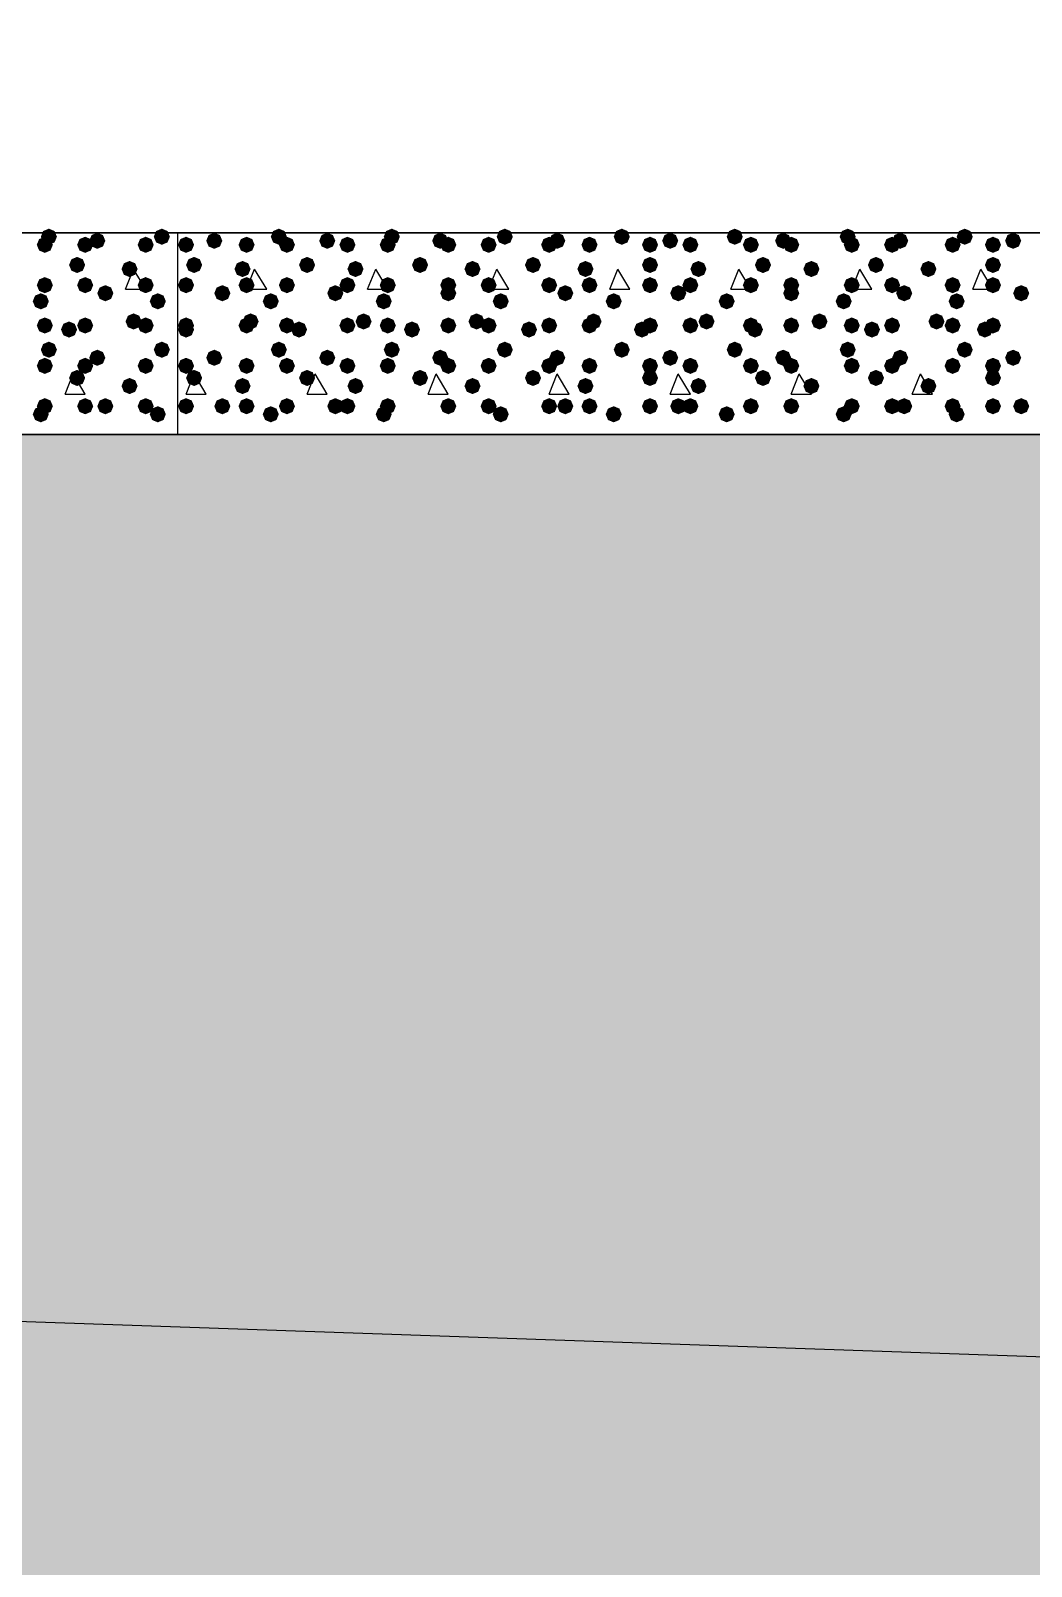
# Model space of a CAD drawing. Header units: millimetres. Extents: x 0 to 420, y 0 to 297.
# Drawn here: x 301.43 to 311.93, y 148.61 to 164.72 of the extents above; entities that cross this region are included whole.
import ezdxf

# ---------------------------------------------------------------- set-up
doc = ezdxf.new("R2010")
doc.units = ezdxf.units.MM
doc.layers.get('0').update_dxf_attribs({"linetype": 'CONTINUOUS'})

msp = doc.modelspace()

# ---------------------------------------------------------------- hatches: boundary and pattern name
at = {"true_color": 0x000007}
for points in [[(301.667333, 162.475333), (301.642462, 162.415537), (301.582667, 162.390667), (301.522871, 162.415537), (301.498, 162.475333), (301.522871, 162.535129), (301.582667, 162.56), (301.642462, 162.535129)], [(301.709667, 162.56), (301.684796, 162.500204), (301.625, 162.475333), (301.565204, 162.500204), (301.540333, 162.56), (301.565204, 162.619796), (301.625, 162.644667), (301.684796, 162.619796)], [(302.090667, 162.475333), (302.065796, 162.415537), (302.006, 162.390667), (301.946204, 162.415537), (301.921333, 162.475333), (301.946204, 162.535129), (302.006, 162.56), (302.065796, 162.535129)], [(302.217667, 162.517667), (302.192796, 162.457871), (302.133, 162.433), (302.073204, 162.457871), (302.048333, 162.517667), (302.073204, 162.577462), (302.133, 162.602333), (302.192796, 162.577463)], [(302.725667, 162.475333), (302.700796, 162.415537), (302.641, 162.390667), (302.581204, 162.415537), (302.556333, 162.475333), (302.581204, 162.535129), (302.641, 162.56), (302.700796, 162.535129)], [(302.895, 162.56), (302.870129, 162.500204), (302.810333, 162.475333), (302.750538, 162.500204), (302.725667, 162.56), (302.750537, 162.619796), (302.810333, 162.644667), (302.870129, 162.619796)], [(302.006, 162.263667), (301.981129, 162.203871), (301.921333, 162.179), (301.861537, 162.203871), (301.836667, 162.263667), (301.861537, 162.323462), (301.921333, 162.348333), (301.981129, 162.323463)], [(302.556333, 162.221333), (302.531462, 162.161537), (302.471667, 162.136667), (302.411871, 162.161537), (302.387, 162.221333), (302.411871, 162.281129), (302.471667, 162.306), (302.531462, 162.281129)], [(301.667333, 162.052), (301.642462, 161.992204), (301.582667, 161.967333), (301.522871, 161.992204), (301.498, 162.052), (301.522871, 162.111796), (301.582667, 162.136667), (301.642462, 162.111796)], [(302.090667, 162.052), (302.065796, 161.992204), (302.006, 161.967333), (301.946204, 161.992204), (301.921333, 162.052), (301.946204, 162.111796), (302.006, 162.136667), (302.065796, 162.111796)], [(302.725667, 162.052), (302.700796, 161.992204), (302.641, 161.967333), (302.581204, 161.992204), (302.556333, 162.052), (302.581204, 162.111796), (302.641, 162.136667), (302.700796, 162.111796)], [(301.625, 161.882667), (301.600129, 161.822871), (301.540333, 161.798), (301.480537, 161.822871), (301.455667, 161.882667), (301.480537, 161.942462), (301.540333, 161.967333), (301.600129, 161.942463)], [(302.302333, 161.967333), (302.277462, 161.907537), (302.217667, 161.882667), (302.157871, 161.907537), (302.133, 161.967333), (302.157871, 162.027129), (302.217667, 162.052), (302.277462, 162.027129)], [(302.852667, 161.882667), (302.827796, 161.822871), (302.768, 161.798), (302.708204, 161.822871), (302.683333, 161.882667), (302.708204, 161.942462), (302.768, 161.967333), (302.827796, 161.942463)], [(302.598667, 161.671), (302.573796, 161.611204), (302.514, 161.586333), (302.454204, 161.611204), (302.429333, 161.671), (302.454204, 161.730796), (302.514, 161.755667), (302.573796, 161.730796)], [(301.667333, 161.628667), (301.642462, 161.568871), (301.582667, 161.544), (301.522871, 161.568871), (301.498, 161.628667), (301.522871, 161.688462), (301.582667, 161.713333), (301.642462, 161.688463)], [(301.921333, 161.586333), (301.896462, 161.526537), (301.836667, 161.501667), (301.776871, 161.526537), (301.752, 161.586333), (301.776871, 161.646129), (301.836667, 161.671), (301.896462, 161.646129)], [(302.090667, 161.628667), (302.065796, 161.568871), (302.006, 161.544), (301.946204, 161.568871), (301.921333, 161.628667), (301.946204, 161.688462), (302.006, 161.713333), (302.065796, 161.688463)], [(302.725667, 161.628667), (302.700796, 161.568871), (302.641, 161.544), (302.581204, 161.568871), (302.556333, 161.628667), (302.581204, 161.688462), (302.641, 161.713333), (302.700796, 161.688463)], [(301.709667, 161.374667), (301.684796, 161.314871), (301.625, 161.29), (301.565204, 161.314871), (301.540333, 161.374667), (301.565204, 161.434462), (301.625, 161.459333), (301.684796, 161.434463)], [(302.895, 161.374667), (302.870129, 161.314871), (302.810333, 161.29), (302.750538, 161.314871), (302.725667, 161.374667), (302.750537, 161.434462), (302.810333, 161.459333), (302.870129, 161.434463)], [(301.667333, 161.205333), (301.642462, 161.145537), (301.582667, 161.120667), (301.522871, 161.145537), (301.498, 161.205333), (301.522871, 161.265129), (301.582667, 161.29), (301.642462, 161.265129)], [(302.090667, 161.205333), (302.065796, 161.145537), (302.006, 161.120667), (301.946204, 161.145537), (301.921333, 161.205333), (301.946204, 161.265129), (302.006, 161.29), (302.065796, 161.265129)], [(302.217667, 161.29), (302.192796, 161.230204), (302.133, 161.205333), (302.073204, 161.230204), (302.048333, 161.29), (302.073204, 161.349796), (302.133, 161.374667), (302.192796, 161.349796)], [(302.725667, 161.205333), (302.700796, 161.145537), (302.641, 161.120667), (302.581204, 161.145537), (302.556333, 161.205333), (302.581204, 161.265129), (302.641, 161.29), (302.700796, 161.265129)], [(302.006, 161.078333), (301.981129, 161.018537), (301.921333, 160.993667), (301.861537, 161.018537), (301.836667, 161.078333), (301.861537, 161.138129), (301.921333, 161.163), (301.981129, 161.138129)], [(302.556333, 160.993667), (302.531462, 160.933871), (302.471667, 160.909), (302.411871, 160.933871), (302.387, 160.993667), (302.411871, 161.053462), (302.471667, 161.078333), (302.531462, 161.053463)], [(301.625, 160.697333), (301.600129, 160.637537), (301.540333, 160.612667), (301.480537, 160.637537), (301.455667, 160.697333), (301.480537, 160.757129), (301.540333, 160.782), (301.600129, 160.757129)], [(301.667333, 160.782), (301.642462, 160.722204), (301.582667, 160.697333), (301.522871, 160.722204), (301.498, 160.782), (301.522871, 160.841796), (301.582667, 160.866667), (301.642462, 160.841796)], [(302.090667, 160.782), (302.065796, 160.722204), (302.006, 160.697333), (301.946204, 160.722204), (301.921333, 160.782), (301.946204, 160.841796), (302.006, 160.866667), (302.065796, 160.841796)], [(302.302333, 160.782), (302.277462, 160.722204), (302.217667, 160.697333), (302.157871, 160.722204), (302.133, 160.782), (302.157871, 160.841796), (302.217667, 160.866667), (302.277462, 160.841796)], [(302.725667, 160.782), (302.700796, 160.722204), (302.641, 160.697333), (302.581204, 160.722204), (302.556333, 160.782), (302.581204, 160.841796), (302.641, 160.866667), (302.700796, 160.841796)], [(302.852667, 160.697333), (302.827796, 160.637537), (302.768, 160.612667), (302.708204, 160.637537), (302.683333, 160.697333), (302.708204, 160.757129), (302.768, 160.782), (302.827796, 160.757129)]]:
    msp.add_hatch(color=0, dxfattribs=at).paths.add_polyline_path(points, flags=0)
at = {"true_color": 0x000008}
for points in [[(303.149, 162.475333), (303.124129, 162.415537), (303.064333, 162.390667), (303.004537, 162.415537), (302.979667, 162.475333), (303.004537, 162.535129), (303.064333, 162.56), (303.124129, 162.535129)], [(303.445333, 162.517667), (303.420462, 162.457871), (303.360667, 162.433), (303.300871, 162.457871), (303.276, 162.517667), (303.300871, 162.577462), (303.360667, 162.602333), (303.420462, 162.577463)], [(303.784, 162.475333), (303.759129, 162.415537), (303.699333, 162.390667), (303.639537, 162.415537), (303.614667, 162.475333), (303.639537, 162.535129), (303.699333, 162.56), (303.759129, 162.535129)], [(304.122667, 162.56), (304.097796, 162.500204), (304.038, 162.475333), (303.978204, 162.500204), (303.953333, 162.56), (303.978204, 162.619796), (304.038, 162.644667), (304.097796, 162.619796)], [(304.207333, 162.475333), (304.182462, 162.415537), (304.122667, 162.390667), (304.062871, 162.415537), (304.038, 162.475333), (304.062871, 162.535129), (304.122667, 162.56), (304.182462, 162.535129)], [(304.630667, 162.517667), (304.605796, 162.457871), (304.546, 162.433), (304.486204, 162.457871), (304.461333, 162.517667), (304.486204, 162.577462), (304.546, 162.602333), (304.605796, 162.577463)], [(304.842333, 162.475333), (304.817462, 162.415537), (304.757667, 162.390667), (304.697871, 162.415537), (304.673, 162.475333), (304.697871, 162.535129), (304.757667, 162.56), (304.817462, 162.535129)], [(305.265667, 162.475333), (305.240796, 162.415537), (305.181, 162.390667), (305.121204, 162.415537), (305.096333, 162.475333), (305.121204, 162.535129), (305.181, 162.56), (305.240796, 162.535129)], [(305.308, 162.56), (305.283129, 162.500204), (305.223333, 162.475333), (305.163537, 162.500204), (305.138667, 162.56), (305.163537, 162.619796), (305.223333, 162.644667), (305.283129, 162.619796)], [(305.816, 162.517667), (305.791129, 162.457871), (305.731333, 162.433), (305.671538, 162.457871), (305.646667, 162.517667), (305.671537, 162.577462), (305.731333, 162.602333), (305.791129, 162.577463)], [(305.900667, 162.475333), (305.875796, 162.415537), (305.816, 162.390667), (305.756204, 162.415537), (305.731333, 162.475333), (305.756204, 162.535129), (305.816, 162.56), (305.875796, 162.535129)], [(306.324, 162.475333), (306.299129, 162.415537), (306.239333, 162.390667), (306.179537, 162.415537), (306.154667, 162.475333), (306.179537, 162.535129), (306.239333, 162.56), (306.299129, 162.535129)], [(306.493333, 162.56), (306.468462, 162.500204), (306.408667, 162.475333), (306.348871, 162.500204), (306.324, 162.56), (306.348871, 162.619796), (306.408667, 162.644667), (306.468462, 162.619796)], [(306.959, 162.475333), (306.934129, 162.415537), (306.874333, 162.390667), (306.814537, 162.415537), (306.789667, 162.475333), (306.814537, 162.535129), (306.874333, 162.56), (306.934129, 162.535129)], [(307.043667, 162.517667), (307.018796, 162.457871), (306.959, 162.433), (306.899204, 162.457871), (306.874333, 162.517667), (306.899204, 162.577462), (306.959, 162.602333), (307.018796, 162.577463)], [(307.382333, 162.475333), (307.357462, 162.415537), (307.297667, 162.390667), (307.237871, 162.415537), (307.213, 162.475333), (307.237871, 162.535129), (307.297667, 162.56), (307.357462, 162.535129)], [(307.721, 162.56), (307.696129, 162.500204), (307.636333, 162.475333), (307.576537, 162.500204), (307.551667, 162.56), (307.576537, 162.619796), (307.636333, 162.644667), (307.696129, 162.619796)], [(308.017333, 162.475333), (307.992462, 162.415537), (307.932667, 162.390667), (307.872871, 162.415537), (307.848, 162.475333), (307.872871, 162.535129), (307.932667, 162.56), (307.992462, 162.535129)], [(308.229, 162.517667), (308.204129, 162.457871), (308.144333, 162.433), (308.084538, 162.457871), (308.059667, 162.517667), (308.084537, 162.577462), (308.144333, 162.602333), (308.204129, 162.577463)], [(308.440667, 162.475333), (308.415796, 162.415537), (308.356, 162.390667), (308.296204, 162.415537), (308.271333, 162.475333), (308.296204, 162.535129), (308.356, 162.56), (308.415796, 162.535129)], [(308.906333, 162.56), (308.881463, 162.500204), (308.821667, 162.475333), (308.761871, 162.500204), (308.737, 162.56), (308.761871, 162.619796), (308.821667, 162.644667), (308.881462, 162.619796)], [(309.075667, 162.475333), (309.050796, 162.415537), (308.991, 162.390667), (308.931204, 162.415537), (308.906333, 162.475333), (308.931204, 162.535129), (308.991, 162.56), (309.050796, 162.535129)], [(309.414333, 162.517667), (309.389462, 162.457871), (309.329667, 162.433), (309.269871, 162.457871), (309.245, 162.517667), (309.269871, 162.577462), (309.329667, 162.602333), (309.389462, 162.577463)], [(309.499, 162.475333), (309.474129, 162.415537), (309.414333, 162.390667), (309.354537, 162.415537), (309.329667, 162.475333), (309.354537, 162.535129), (309.414333, 162.56), (309.474129, 162.535129)], [(310.091667, 162.56), (310.066796, 162.500204), (310.007, 162.475333), (309.947204, 162.500204), (309.922333, 162.56), (309.947204, 162.619796), (310.007, 162.644667), (310.066796, 162.619796)], [(310.134, 162.475333), (310.109129, 162.415537), (310.049333, 162.390667), (309.989537, 162.415537), (309.964667, 162.475333), (309.989537, 162.535129), (310.049333, 162.56), (310.109129, 162.535129)], [(310.557333, 162.475333), (310.532462, 162.415537), (310.472667, 162.390667), (310.412871, 162.415537), (310.388, 162.475333), (310.412871, 162.535129), (310.472667, 162.56), (310.532462, 162.535129)], [(310.642, 162.517667), (310.617129, 162.457871), (310.557333, 162.433), (310.497538, 162.457871), (310.472667, 162.517667), (310.497537, 162.577462), (310.557333, 162.602333), (310.617129, 162.577463)], [(311.192333, 162.475333), (311.167462, 162.415537), (311.107667, 162.390667), (311.047871, 162.415537), (311.023, 162.475333), (311.047871, 162.535129), (311.107667, 162.56), (311.167462, 162.535129)], [(311.319333, 162.56), (311.294462, 162.500204), (311.234667, 162.475333), (311.174871, 162.500204), (311.15, 162.56), (311.174871, 162.619796), (311.234667, 162.644667), (311.294462, 162.619796)], [(311.615667, 162.475333), (311.590796, 162.415537), (311.531, 162.390667), (311.471204, 162.415537), (311.446333, 162.475333), (311.471204, 162.535129), (311.531, 162.56), (311.590796, 162.535129)], [(311.827333, 162.517667), (311.802462, 162.457871), (311.742667, 162.433), (311.682871, 162.457871), (311.658, 162.517667), (311.682871, 162.577462), (311.742667, 162.602333), (311.802462, 162.577463)], [(303.233667, 162.263667), (303.208796, 162.203871), (303.149, 162.179), (303.089204, 162.203871), (303.064333, 162.263667), (303.089204, 162.323462), (303.149, 162.348333), (303.208796, 162.323463)], [(303.741667, 162.221333), (303.716796, 162.161537), (303.657, 162.136667), (303.597204, 162.161537), (303.572333, 162.221333), (303.597204, 162.281129), (303.657, 162.306), (303.716796, 162.281129)], [(304.419, 162.263667), (304.394129, 162.203871), (304.334333, 162.179), (304.274537, 162.203871), (304.249667, 162.263667), (304.274537, 162.323462), (304.334333, 162.348333), (304.394129, 162.323463)], [(304.927, 162.221333), (304.902129, 162.161537), (304.842333, 162.136667), (304.782537, 162.161537), (304.757667, 162.221333), (304.782537, 162.281129), (304.842333, 162.306), (304.902129, 162.281129)], [(305.604333, 162.263667), (305.579462, 162.203871), (305.519667, 162.179), (305.459871, 162.203871), (305.435, 162.263667), (305.459871, 162.323462), (305.519667, 162.348333), (305.579462, 162.323463)], [(306.154667, 162.221333), (306.129796, 162.161537), (306.07, 162.136667), (306.010204, 162.161537), (305.985333, 162.221333), (306.010204, 162.281129), (306.07, 162.306), (306.129796, 162.281129)], [(306.789667, 162.263667), (306.764796, 162.203871), (306.705, 162.179), (306.645204, 162.203871), (306.620333, 162.263667), (306.645204, 162.323462), (306.705, 162.348333), (306.764796, 162.323463)], [(307.34, 162.221333), (307.315129, 162.161537), (307.255333, 162.136667), (307.195538, 162.161537), (307.170667, 162.221333), (307.195537, 162.281129), (307.255333, 162.306), (307.315129, 162.281129)], [(308.017333, 162.263667), (307.992462, 162.203871), (307.932667, 162.179), (307.872871, 162.203871), (307.848, 162.263667), (307.872871, 162.323462), (307.932667, 162.348333), (307.992462, 162.323463)], [(308.525333, 162.221333), (308.500463, 162.161537), (308.440667, 162.136667), (308.380871, 162.161537), (308.356, 162.221333), (308.380871, 162.281129), (308.440667, 162.306), (308.500462, 162.281129)], [(309.202667, 162.263667), (309.177796, 162.203871), (309.118, 162.179), (309.058204, 162.203871), (309.033333, 162.263667), (309.058204, 162.323462), (309.118, 162.348333), (309.177796, 162.323463)], [(309.710667, 162.221333), (309.685796, 162.161537), (309.626, 162.136667), (309.566204, 162.161537), (309.541333, 162.221333), (309.566204, 162.281129), (309.626, 162.306), (309.685796, 162.281129)], [(310.388, 162.263667), (310.363129, 162.203871), (310.303333, 162.179), (310.243538, 162.203871), (310.218667, 162.263667), (310.243537, 162.323462), (310.303333, 162.348333), (310.363129, 162.323463)], [(310.938333, 162.221333), (310.913462, 162.161537), (310.853667, 162.136667), (310.793871, 162.161537), (310.769, 162.221333), (310.793871, 162.281129), (310.853667, 162.306), (310.913462, 162.281129)], [(311.615667, 162.263667), (311.590796, 162.203871), (311.531, 162.179), (311.471204, 162.203871), (311.446333, 162.263667), (311.471204, 162.323462), (311.531, 162.348333), (311.590796, 162.323463)], [(303.149, 162.052), (303.124129, 161.992204), (303.064333, 161.967333), (303.004537, 161.992204), (302.979667, 162.052), (303.004537, 162.111796), (303.064333, 162.136667), (303.124129, 162.111796)], [(303.784, 162.052), (303.759129, 161.992204), (303.699333, 161.967333), (303.639537, 161.992204), (303.614667, 162.052), (303.639537, 162.111796), (303.699333, 162.136667), (303.759129, 162.111796)], [(304.207333, 162.052), (304.182462, 161.992204), (304.122667, 161.967333), (304.062871, 161.992204), (304.038, 162.052), (304.062871, 162.111796), (304.122667, 162.136667), (304.182462, 162.111796)], [(304.842333, 162.052), (304.817462, 161.992204), (304.757667, 161.967333), (304.697871, 161.992204), (304.673, 162.052), (304.697871, 162.111796), (304.757667, 162.136667), (304.817462, 162.111796)], [(305.265667, 162.052), (305.240796, 161.992204), (305.181, 161.967333), (305.121204, 161.992204), (305.096333, 162.052), (305.121204, 162.111796), (305.181, 162.136667), (305.240796, 162.111796)], [(305.900667, 162.052), (305.875796, 161.992204), (305.816, 161.967333), (305.756204, 161.992204), (305.731333, 162.052), (305.756204, 162.111796), (305.816, 162.136667), (305.875796, 162.111796)], [(306.324, 162.052), (306.299129, 161.992204), (306.239333, 161.967333), (306.179537, 161.992204), (306.154667, 162.052), (306.179537, 162.111796), (306.239333, 162.136667), (306.299129, 162.111796)], [(306.959, 162.052), (306.934129, 161.992204), (306.874333, 161.967333), (306.814537, 161.992204), (306.789667, 162.052), (306.814537, 162.111796), (306.874333, 162.136667), (306.934129, 162.111796)], [(307.382333, 162.052), (307.357462, 161.992204), (307.297667, 161.967333), (307.237871, 161.992204), (307.213, 162.052), (307.237871, 162.111796), (307.297667, 162.136667), (307.357462, 162.111796)], [(308.017333, 162.052), (307.992462, 161.992204), (307.932667, 161.967333), (307.872871, 161.992204), (307.848, 162.052), (307.872871, 162.111796), (307.932667, 162.136667), (307.992462, 162.111796)], [(308.440667, 162.052), (308.415796, 161.992204), (308.356, 161.967333), (308.296204, 161.992204), (308.271333, 162.052), (308.296204, 162.111796), (308.356, 162.136667), (308.415796, 162.111796)], [(309.075667, 162.052), (309.050796, 161.992204), (308.991, 161.967333), (308.931204, 161.992204), (308.906333, 162.052), (308.931204, 162.111796), (308.991, 162.136667), (309.050796, 162.111796)], [(309.499, 162.052), (309.474129, 161.992204), (309.414333, 161.967333), (309.354537, 161.992204), (309.329667, 162.052), (309.354537, 162.111796), (309.414333, 162.136667), (309.474129, 162.111796)], [(310.134, 162.052), (310.109129, 161.992204), (310.049333, 161.967333), (309.989537, 161.992204), (309.964667, 162.052), (309.989537, 162.111796), (310.049333, 162.136667), (310.109129, 162.111796)], [(310.557333, 162.052), (310.532462, 161.992204), (310.472667, 161.967333), (310.412871, 161.992204), (310.388, 162.052), (310.412871, 162.111796), (310.472667, 162.136667), (310.532462, 162.111796)], [(311.192333, 162.052), (311.167462, 161.992204), (311.107667, 161.967333), (311.047871, 161.992204), (311.023, 162.052), (311.047871, 162.111796), (311.107667, 162.136667), (311.167462, 162.111796)], [(311.615667, 162.052), (311.590796, 161.992204), (311.531, 161.967333), (311.471204, 161.992204), (311.446333, 162.052), (311.471204, 162.111796), (311.531, 162.136667), (311.590796, 162.111796)], [(303.53, 161.967333), (303.505129, 161.907537), (303.445333, 161.882667), (303.385538, 161.907537), (303.360667, 161.967333), (303.385537, 162.027129), (303.445333, 162.052), (303.505129, 162.027129)], [(304.038, 161.882667), (304.013129, 161.822871), (303.953333, 161.798), (303.893537, 161.822871), (303.868667, 161.882667), (303.893537, 161.942462), (303.953333, 161.967333), (304.013129, 161.942463)], [(304.715333, 161.967333), (304.690462, 161.907537), (304.630667, 161.882667), (304.570871, 161.907537), (304.546, 161.967333), (304.570871, 162.027129), (304.630667, 162.052), (304.690462, 162.027129)], [(305.223333, 161.882667), (305.198463, 161.822871), (305.138667, 161.798), (305.078871, 161.822871), (305.054, 161.882667), (305.078871, 161.942462), (305.138667, 161.967333), (305.198462, 161.942463)], [(305.900667, 161.967333), (305.875796, 161.907537), (305.816, 161.882667), (305.756204, 161.907537), (305.731333, 161.967333), (305.756204, 162.027129), (305.816, 162.052), (305.875796, 162.027129)], [(306.451, 161.882667), (306.426129, 161.822871), (306.366333, 161.798), (306.306537, 161.822871), (306.281667, 161.882667), (306.306537, 161.942462), (306.366333, 161.967333), (306.426129, 161.942463)], [(307.128333, 161.967333), (307.103462, 161.907537), (307.043667, 161.882667), (306.983871, 161.907537), (306.959, 161.967333), (306.983871, 162.027129), (307.043667, 162.052), (307.103462, 162.027129)], [(307.636333, 161.882667), (307.611463, 161.822871), (307.551667, 161.798), (307.491871, 161.822871), (307.467, 161.882667), (307.491871, 161.942462), (307.551667, 161.967333), (307.611462, 161.942463)], [(308.313667, 161.967333), (308.288796, 161.907537), (308.229, 161.882667), (308.169204, 161.907537), (308.144333, 161.967333), (308.169204, 162.027129), (308.229, 162.052), (308.288796, 162.027129)], [(308.821667, 161.882667), (308.796796, 161.822871), (308.737, 161.798), (308.677204, 161.822871), (308.652333, 161.882667), (308.677204, 161.942462), (308.737, 161.967333), (308.796796, 161.942463)], [(309.499, 161.967333), (309.474129, 161.907537), (309.414333, 161.882667), (309.354537, 161.907537), (309.329667, 161.967333), (309.354537, 162.027129), (309.414333, 162.052), (309.474129, 162.027129)], [(310.049333, 161.882667), (310.024462, 161.822871), (309.964667, 161.798), (309.904871, 161.822871), (309.88, 161.882667), (309.904871, 161.942462), (309.964667, 161.967333), (310.024462, 161.942463)], [(310.684333, 161.967333), (310.659462, 161.907537), (310.599667, 161.882667), (310.539871, 161.907537), (310.515, 161.967333), (310.539871, 162.027129), (310.599667, 162.052), (310.659462, 162.027129)], [(311.234667, 161.882667), (311.209796, 161.822871), (311.15, 161.798), (311.090204, 161.822871), (311.065333, 161.882667), (311.090204, 161.942462), (311.15, 161.967333), (311.209796, 161.942463)], [(311.912, 161.967333), (311.887129, 161.907537), (311.827333, 161.882667), (311.767538, 161.907537), (311.742667, 161.967333), (311.767537, 162.027129), (311.827333, 162.052), (311.887129, 162.027129)], [(303.826333, 161.671), (303.801462, 161.611204), (303.741667, 161.586333), (303.681871, 161.611204), (303.657, 161.671), (303.681871, 161.730796), (303.741667, 161.755667), (303.801462, 161.730796)], [(305.011667, 161.671), (304.986796, 161.611204), (304.927, 161.586333), (304.867204, 161.611204), (304.842333, 161.671), (304.867204, 161.730796), (304.927, 161.755667), (304.986796, 161.730796)], [(306.197, 161.671), (306.172129, 161.611204), (306.112333, 161.586333), (306.052538, 161.611204), (306.027667, 161.671), (306.052537, 161.730796), (306.112333, 161.755667), (306.172129, 161.730796)], [(307.424667, 161.671), (307.399796, 161.611204), (307.34, 161.586333), (307.280204, 161.611204), (307.255333, 161.671), (307.280204, 161.730796), (307.34, 161.755667), (307.399796, 161.730796)], [(308.61, 161.671), (308.585129, 161.611204), (308.525333, 161.586333), (308.465537, 161.611204), (308.440667, 161.671), (308.465537, 161.730796), (308.525333, 161.755667), (308.585129, 161.730796)], [(309.795333, 161.671), (309.770463, 161.611204), (309.710667, 161.586333), (309.650871, 161.611204), (309.626, 161.671), (309.650871, 161.730796), (309.710667, 161.755667), (309.770462, 161.730796)], [(311.023, 161.671), (310.998129, 161.611204), (310.938333, 161.586333), (310.878537, 161.611204), (310.853667, 161.671), (310.878537, 161.730796), (310.938333, 161.755667), (310.998129, 161.730796)], [(303.149, 161.628667), (303.124129, 161.568871), (303.064333, 161.544), (303.004537, 161.568871), (302.979667, 161.628667), (303.004537, 161.688462), (303.064333, 161.713333), (303.124129, 161.688463)], [(303.149, 161.586333), (303.124129, 161.526537), (303.064333, 161.501667), (303.004537, 161.526537), (302.979667, 161.586333), (303.004537, 161.646129), (303.064333, 161.671), (303.124129, 161.646129)], [(303.784, 161.628667), (303.759129, 161.568871), (303.699333, 161.544), (303.639537, 161.568871), (303.614667, 161.628667), (303.639537, 161.688462), (303.699333, 161.713333), (303.759129, 161.688463)], [(304.207333, 161.628667), (304.182462, 161.568871), (304.122667, 161.544), (304.062871, 161.568871), (304.038, 161.628667), (304.062871, 161.688462), (304.122667, 161.713333), (304.182462, 161.688463)], [(304.334333, 161.586333), (304.309463, 161.526537), (304.249667, 161.501667), (304.189871, 161.526537), (304.165, 161.586333), (304.189871, 161.646129), (304.249667, 161.671), (304.309462, 161.646129)], [(304.842333, 161.628667), (304.817462, 161.568871), (304.757667, 161.544), (304.697871, 161.568871), (304.673, 161.628667), (304.697871, 161.688462), (304.757667, 161.713333), (304.817462, 161.688463)], [(305.265667, 161.628667), (305.240796, 161.568871), (305.181, 161.544), (305.121204, 161.568871), (305.096333, 161.628667), (305.121204, 161.688462), (305.181, 161.713333), (305.240796, 161.688463)], [(305.519667, 161.586333), (305.494796, 161.526537), (305.435, 161.501667), (305.375204, 161.526537), (305.350333, 161.586333), (305.375204, 161.646129), (305.435, 161.671), (305.494796, 161.646129)], [(305.900667, 161.628667), (305.875796, 161.568871), (305.816, 161.544), (305.756204, 161.568871), (305.731333, 161.628667), (305.756204, 161.688462), (305.816, 161.713333), (305.875796, 161.688463)], [(306.324, 161.628667), (306.299129, 161.568871), (306.239333, 161.544), (306.179537, 161.568871), (306.154667, 161.628667), (306.179537, 161.688462), (306.239333, 161.713333), (306.299129, 161.688463)], [(306.747333, 161.586333), (306.722462, 161.526537), (306.662667, 161.501667), (306.602871, 161.526537), (306.578, 161.586333), (306.602871, 161.646129), (306.662667, 161.671), (306.722462, 161.646129)], [(306.959, 161.628667), (306.934129, 161.568871), (306.874333, 161.544), (306.814537, 161.568871), (306.789667, 161.628667), (306.814537, 161.688462), (306.874333, 161.713333), (306.934129, 161.688463)], [(307.382333, 161.628667), (307.357462, 161.568871), (307.297667, 161.544), (307.237871, 161.568871), (307.213, 161.628667), (307.237871, 161.688462), (307.297667, 161.713333), (307.357462, 161.688463)], [(307.932667, 161.586333), (307.907796, 161.526537), (307.848, 161.501667), (307.788204, 161.526537), (307.763333, 161.586333), (307.788204, 161.646129), (307.848, 161.671), (307.907796, 161.646129)], [(308.017333, 161.628667), (307.992462, 161.568871), (307.932667, 161.544), (307.872871, 161.568871), (307.848, 161.628667), (307.872871, 161.688462), (307.932667, 161.713333), (307.992462, 161.688463)], [(308.440667, 161.628667), (308.415796, 161.568871), (308.356, 161.544), (308.296204, 161.568871), (308.271333, 161.628667), (308.296204, 161.688462), (308.356, 161.713333), (308.415796, 161.688463)], [(309.075667, 161.628667), (309.050796, 161.568871), (308.991, 161.544), (308.931204, 161.568871), (308.906333, 161.628667), (308.931204, 161.688462), (308.991, 161.713333), (309.050796, 161.688463)], [(309.118, 161.586333), (309.093129, 161.526537), (309.033333, 161.501667), (308.973538, 161.526537), (308.948667, 161.586333), (308.973537, 161.646129), (309.033333, 161.671), (309.093129, 161.646129)], [(309.499, 161.628667), (309.474129, 161.568871), (309.414333, 161.544), (309.354537, 161.568871), (309.329667, 161.628667), (309.354537, 161.688462), (309.414333, 161.713333), (309.474129, 161.688463)], [(310.134, 161.628667), (310.109129, 161.568871), (310.049333, 161.544), (309.989537, 161.568871), (309.964667, 161.628667), (309.989537, 161.688462), (310.049333, 161.713333), (310.109129, 161.688463)], [(310.345667, 161.586333), (310.320796, 161.526537), (310.261, 161.501667), (310.201204, 161.526537), (310.176333, 161.586333), (310.201204, 161.646129), (310.261, 161.671), (310.320796, 161.646129)], [(310.557333, 161.628667), (310.532462, 161.568871), (310.472667, 161.544), (310.412871, 161.568871), (310.388, 161.628667), (310.412871, 161.688462), (310.472667, 161.713333), (310.532462, 161.688463)], [(311.192333, 161.628667), (311.167462, 161.568871), (311.107667, 161.544), (311.047871, 161.568871), (311.023, 161.628667), (311.047871, 161.688462), (311.107667, 161.713333), (311.167462, 161.688463)], [(311.531, 161.586333), (311.506129, 161.526537), (311.446333, 161.501667), (311.386538, 161.526537), (311.361667, 161.586333), (311.386537, 161.646129), (311.446333, 161.671), (311.506129, 161.646129)], [(311.615667, 161.628667), (311.590796, 161.568871), (311.531, 161.544), (311.471204, 161.568871), (311.446333, 161.628667), (311.471204, 161.688462), (311.531, 161.713333), (311.590796, 161.688463)], [(304.122667, 161.374667), (304.097796, 161.314871), (304.038, 161.29), (303.978204, 161.314871), (303.953333, 161.374667), (303.978204, 161.434462), (304.038, 161.459333), (304.097796, 161.434463)], [(305.308, 161.374667), (305.283129, 161.314871), (305.223333, 161.29), (305.163537, 161.314871), (305.138667, 161.374667), (305.163537, 161.434462), (305.223333, 161.459333), (305.283129, 161.434463)], [(306.493333, 161.374667), (306.468462, 161.314871), (306.408667, 161.29), (306.348871, 161.314871), (306.324, 161.374667), (306.348871, 161.434462), (306.408667, 161.459333), (306.468462, 161.434463)], [(307.721, 161.374667), (307.696129, 161.314871), (307.636333, 161.29), (307.576537, 161.314871), (307.551667, 161.374667), (307.576537, 161.434462), (307.636333, 161.459333), (307.696129, 161.434463)], [(308.906333, 161.374667), (308.881463, 161.314871), (308.821667, 161.29), (308.761871, 161.314871), (308.737, 161.374667), (308.761871, 161.434462), (308.821667, 161.459333), (308.881462, 161.434463)], [(310.091667, 161.374667), (310.066796, 161.314871), (310.007, 161.29), (309.947204, 161.314871), (309.922333, 161.374667), (309.947204, 161.434462), (310.007, 161.459333), (310.066796, 161.434463)], [(311.319333, 161.374667), (311.294462, 161.314871), (311.234667, 161.29), (311.174871, 161.314871), (311.15, 161.374667), (311.174871, 161.434462), (311.234667, 161.459333), (311.294462, 161.434463)], [(303.149, 161.205333), (303.124129, 161.145537), (303.064333, 161.120667), (303.004537, 161.145537), (302.979667, 161.205333), (303.004537, 161.265129), (303.064333, 161.29), (303.124129, 161.265129)], [(303.445333, 161.29), (303.420462, 161.230204), (303.360667, 161.205333), (303.300871, 161.230204), (303.276, 161.29), (303.300871, 161.349796), (303.360667, 161.374667), (303.420462, 161.349796)], [(303.784, 161.205333), (303.759129, 161.145537), (303.699333, 161.120667), (303.639537, 161.145537), (303.614667, 161.205333), (303.639537, 161.265129), (303.699333, 161.29), (303.759129, 161.265129)], [(304.207333, 161.205333), (304.182462, 161.145537), (304.122667, 161.120667), (304.062871, 161.145537), (304.038, 161.205333), (304.062871, 161.265129), (304.122667, 161.29), (304.182462, 161.265129)], [(304.630667, 161.29), (304.605796, 161.230204), (304.546, 161.205333), (304.486204, 161.230204), (304.461333, 161.29), (304.486204, 161.349796), (304.546, 161.374667), (304.605796, 161.349796)], [(304.842333, 161.205333), (304.817462, 161.145537), (304.757667, 161.120667), (304.697871, 161.145537), (304.673, 161.205333), (304.697871, 161.265129), (304.757667, 161.29), (304.817462, 161.265129)], [(305.265667, 161.205333), (305.240796, 161.145537), (305.181, 161.120667), (305.121204, 161.145537), (305.096333, 161.205333), (305.121204, 161.265129), (305.181, 161.29), (305.240796, 161.265129)], [(305.816, 161.29), (305.791129, 161.230204), (305.731333, 161.205333), (305.671538, 161.230204), (305.646667, 161.29), (305.671537, 161.349796), (305.731333, 161.374667), (305.791129, 161.349796)], [(305.900667, 161.205333), (305.875796, 161.145537), (305.816, 161.120667), (305.756204, 161.145537), (305.731333, 161.205333), (305.756204, 161.265129), (305.816, 161.29), (305.875796, 161.265129)], [(306.324, 161.205333), (306.299129, 161.145537), (306.239333, 161.120667), (306.179537, 161.145537), (306.154667, 161.205333), (306.179537, 161.265129), (306.239333, 161.29), (306.299129, 161.265129)], [(306.959, 161.205333), (306.934129, 161.145537), (306.874333, 161.120667), (306.814537, 161.145537), (306.789667, 161.205333), (306.814537, 161.265129), (306.874333, 161.29), (306.934129, 161.265129)], [(307.043667, 161.29), (307.018796, 161.230204), (306.959, 161.205333), (306.899204, 161.230204), (306.874333, 161.29), (306.899204, 161.349796), (306.959, 161.374667), (307.018796, 161.349796)], [(307.382333, 161.205333), (307.357462, 161.145537), (307.297667, 161.120667), (307.237871, 161.145537), (307.213, 161.205333), (307.237871, 161.265129), (307.297667, 161.29), (307.357462, 161.265129)], [(308.017333, 161.205333), (307.992462, 161.145537), (307.932667, 161.120667), (307.872871, 161.145537), (307.848, 161.205333), (307.872871, 161.265129), (307.932667, 161.29), (307.992462, 161.265129)], [(308.229, 161.29), (308.204129, 161.230204), (308.144333, 161.205333), (308.084538, 161.230204), (308.059667, 161.29), (308.084537, 161.349796), (308.144333, 161.374667), (308.204129, 161.349796)], [(308.440667, 161.205333), (308.415796, 161.145537), (308.356, 161.120667), (308.296204, 161.145537), (308.271333, 161.205333), (308.296204, 161.265129), (308.356, 161.29), (308.415796, 161.265129)], [(309.075667, 161.205333), (309.050796, 161.145537), (308.991, 161.120667), (308.931204, 161.145537), (308.906333, 161.205333), (308.931204, 161.265129), (308.991, 161.29), (309.050796, 161.265129)], [(309.414333, 161.29), (309.389462, 161.230204), (309.329667, 161.205333), (309.269871, 161.230204), (309.245, 161.29), (309.269871, 161.349796), (309.329667, 161.374667), (309.389462, 161.349796)], [(309.499, 161.205333), (309.474129, 161.145537), (309.414333, 161.120667), (309.354537, 161.145537), (309.329667, 161.205333), (309.354537, 161.265129), (309.414333, 161.29), (309.474129, 161.265129)], [(310.134, 161.205333), (310.109129, 161.145537), (310.049333, 161.120667), (309.989537, 161.145537), (309.964667, 161.205333), (309.989537, 161.265129), (310.049333, 161.29), (310.109129, 161.265129)], [(310.557333, 161.205333), (310.532462, 161.145537), (310.472667, 161.120667), (310.412871, 161.145537), (310.388, 161.205333), (310.412871, 161.265129), (310.472667, 161.29), (310.532462, 161.265129)], [(310.642, 161.29), (310.617129, 161.230204), (310.557333, 161.205333), (310.497538, 161.230204), (310.472667, 161.29), (310.497537, 161.349796), (310.557333, 161.374667), (310.617129, 161.349796)], [(311.192333, 161.205333), (311.167462, 161.145537), (311.107667, 161.120667), (311.047871, 161.145537), (311.023, 161.205333), (311.047871, 161.265129), (311.107667, 161.29), (311.167462, 161.265129)], [(311.615667, 161.205333), (311.590796, 161.145537), (311.531, 161.120667), (311.471204, 161.145537), (311.446333, 161.205333), (311.471204, 161.265129), (311.531, 161.29), (311.590796, 161.265129)], [(311.827333, 161.29), (311.802462, 161.230204), (311.742667, 161.205333), (311.682871, 161.230204), (311.658, 161.29), (311.682871, 161.349796), (311.742667, 161.374667), (311.802462, 161.349796)], [(303.233667, 161.078333), (303.208796, 161.018537), (303.149, 160.993667), (303.089204, 161.018537), (303.064333, 161.078333), (303.089204, 161.138129), (303.149, 161.163), (303.208796, 161.138129)], [(304.419, 161.078333), (304.394129, 161.018537), (304.334333, 160.993667), (304.274537, 161.018537), (304.249667, 161.078333), (304.274537, 161.138129), (304.334333, 161.163), (304.394129, 161.138129)], [(305.604333, 161.078333), (305.579462, 161.018537), (305.519667, 160.993667), (305.459871, 161.018537), (305.435, 161.078333), (305.459871, 161.138129), (305.519667, 161.163), (305.579462, 161.138129)], [(306.789667, 161.078333), (306.764796, 161.018537), (306.705, 160.993667), (306.645204, 161.018537), (306.620333, 161.078333), (306.645204, 161.138129), (306.705, 161.163), (306.764796, 161.138129)], [(308.017333, 161.078333), (307.992462, 161.018537), (307.932667, 160.993667), (307.872871, 161.018537), (307.848, 161.078333), (307.872871, 161.138129), (307.932667, 161.163), (307.992462, 161.138129)], [(309.202667, 161.078333), (309.177796, 161.018537), (309.118, 160.993667), (309.058204, 161.018537), (309.033333, 161.078333), (309.058204, 161.138129), (309.118, 161.163), (309.177796, 161.138129)], [(310.388, 161.078333), (310.363129, 161.018537), (310.303333, 160.993667), (310.243538, 161.018537), (310.218667, 161.078333), (310.243537, 161.138129), (310.303333, 161.163), (310.363129, 161.138129)], [(311.615667, 161.078333), (311.590796, 161.018537), (311.531, 160.993667), (311.471204, 161.018537), (311.446333, 161.078333), (311.471204, 161.138129), (311.531, 161.163), (311.590796, 161.138129)], [(303.741667, 160.993667), (303.716796, 160.933871), (303.657, 160.909), (303.597204, 160.933871), (303.572333, 160.993667), (303.597204, 161.053462), (303.657, 161.078333), (303.716796, 161.053463)], [(304.927, 160.993667), (304.902129, 160.933871), (304.842333, 160.909), (304.782537, 160.933871), (304.757667, 160.993667), (304.782537, 161.053462), (304.842333, 161.078333), (304.902129, 161.053463)], [(306.154667, 160.993667), (306.129796, 160.933871), (306.07, 160.909), (306.010204, 160.933871), (305.985333, 160.993667), (306.010204, 161.053462), (306.07, 161.078333), (306.129796, 161.053463)], [(307.34, 160.993667), (307.315129, 160.933871), (307.255333, 160.909), (307.195538, 160.933871), (307.170667, 160.993667), (307.195537, 161.053462), (307.255333, 161.078333), (307.315129, 161.053463)], [(308.525333, 160.993667), (308.500463, 160.933871), (308.440667, 160.909), (308.380871, 160.933871), (308.356, 160.993667), (308.380871, 161.053462), (308.440667, 161.078333), (308.500462, 161.053463)], [(309.710667, 160.993667), (309.685796, 160.933871), (309.626, 160.909), (309.566204, 160.933871), (309.541333, 160.993667), (309.566204, 161.053462), (309.626, 161.078333), (309.685796, 161.053463)], [(310.938333, 160.993667), (310.913462, 160.933871), (310.853667, 160.909), (310.793871, 160.933871), (310.769, 160.993667), (310.793871, 161.053462), (310.853667, 161.078333), (310.913462, 161.053463)], [(303.149, 160.782), (303.124129, 160.722204), (303.064333, 160.697333), (303.004537, 160.722204), (302.979667, 160.782), (303.004537, 160.841796), (303.064333, 160.866667), (303.124129, 160.841796)], [(303.53, 160.782), (303.505129, 160.722204), (303.445333, 160.697333), (303.385538, 160.722204), (303.360667, 160.782), (303.385537, 160.841796), (303.445333, 160.866667), (303.505129, 160.841796)], [(303.784, 160.782), (303.759129, 160.722204), (303.699333, 160.697333), (303.639537, 160.722204), (303.614667, 160.782), (303.639537, 160.841796), (303.699333, 160.866667), (303.759129, 160.841796)], [(304.038, 160.697333), (304.013129, 160.637537), (303.953333, 160.612667), (303.893537, 160.637537), (303.868667, 160.697333), (303.893537, 160.757129), (303.953333, 160.782), (304.013129, 160.757129)], [(304.207333, 160.782), (304.182462, 160.722204), (304.122667, 160.697333), (304.062871, 160.722204), (304.038, 160.782), (304.062871, 160.841796), (304.122667, 160.866667), (304.182462, 160.841796)], [(304.715333, 160.782), (304.690462, 160.722204), (304.630667, 160.697333), (304.570871, 160.722204), (304.546, 160.782), (304.570871, 160.841796), (304.630667, 160.866667), (304.690462, 160.841796)], [(304.842333, 160.782), (304.817462, 160.722204), (304.757667, 160.697333), (304.697871, 160.722204), (304.673, 160.782), (304.697871, 160.841796), (304.757667, 160.866667), (304.817462, 160.841796)], [(305.223333, 160.697333), (305.198463, 160.637537), (305.138667, 160.612667), (305.078871, 160.637537), (305.054, 160.697333), (305.078871, 160.757129), (305.138667, 160.782), (305.198462, 160.757129)], [(305.265667, 160.782), (305.240796, 160.722204), (305.181, 160.697333), (305.121204, 160.722204), (305.096333, 160.782), (305.121204, 160.841796), (305.181, 160.866667), (305.240796, 160.841796)], [(305.900667, 160.782), (305.875796, 160.722204), (305.816, 160.697333), (305.756204, 160.722204), (305.731333, 160.782), (305.756204, 160.841796), (305.816, 160.866667), (305.875796, 160.841796)], [(305.900667, 160.782), (305.875796, 160.722204), (305.816, 160.697333), (305.756204, 160.722204), (305.731333, 160.782), (305.756204, 160.841796), (305.816, 160.866667), (305.875796, 160.841796)], [(306.324, 160.782), (306.299129, 160.722204), (306.239333, 160.697333), (306.179537, 160.722204), (306.154667, 160.782), (306.179537, 160.841796), (306.239333, 160.866667), (306.299129, 160.841796)], [(306.451, 160.697333), (306.426129, 160.637537), (306.366333, 160.612667), (306.306537, 160.637537), (306.281667, 160.697333), (306.306537, 160.757129), (306.366333, 160.782), (306.426129, 160.757129)], [(306.959, 160.782), (306.934129, 160.722204), (306.874333, 160.697333), (306.814537, 160.722204), (306.789667, 160.782), (306.814537, 160.841796), (306.874333, 160.866667), (306.934129, 160.841796)], [(307.128333, 160.782), (307.103462, 160.722204), (307.043667, 160.697333), (306.983871, 160.722204), (306.959, 160.782), (306.983871, 160.841796), (307.043667, 160.866667), (307.103462, 160.841796)], [(307.382333, 160.782), (307.357462, 160.722204), (307.297667, 160.697333), (307.237871, 160.722204), (307.213, 160.782), (307.237871, 160.841796), (307.297667, 160.866667), (307.357462, 160.841796)], [(307.636333, 160.697333), (307.611463, 160.637537), (307.551667, 160.612667), (307.491871, 160.637537), (307.467, 160.697333), (307.491871, 160.757129), (307.551667, 160.782), (307.611462, 160.757129)], [(308.017333, 160.782), (307.992462, 160.722204), (307.932667, 160.697333), (307.872871, 160.722204), (307.848, 160.782), (307.872871, 160.841796), (307.932667, 160.866667), (307.992462, 160.841796)], [(308.313667, 160.782), (308.288796, 160.722204), (308.229, 160.697333), (308.169204, 160.722204), (308.144333, 160.782), (308.169204, 160.841796), (308.229, 160.866667), (308.288796, 160.841796)], [(308.440667, 160.782), (308.415796, 160.722204), (308.356, 160.697333), (308.296204, 160.722204), (308.271333, 160.782), (308.296204, 160.841796), (308.356, 160.866667), (308.415796, 160.841796)], [(308.821667, 160.697333), (308.796796, 160.637537), (308.737, 160.612667), (308.677204, 160.637537), (308.652333, 160.697333), (308.677204, 160.757129), (308.737, 160.782), (308.796796, 160.757129)], [(309.075667, 160.782), (309.050796, 160.722204), (308.991, 160.697333), (308.931204, 160.722204), (308.906333, 160.782), (308.931204, 160.841796), (308.991, 160.866667), (309.050796, 160.841796)], [(309.499, 160.782), (309.474129, 160.722204), (309.414333, 160.697333), (309.354537, 160.722204), (309.329667, 160.782), (309.354537, 160.841796), (309.414333, 160.866667), (309.474129, 160.841796)], [(309.499, 160.782), (309.474129, 160.722204), (309.414333, 160.697333), (309.354537, 160.722204), (309.329667, 160.782), (309.354537, 160.841796), (309.414333, 160.866667), (309.474129, 160.841796)], [(310.049333, 160.697333), (310.024462, 160.637537), (309.964667, 160.612667), (309.904871, 160.637537), (309.88, 160.697333), (309.904871, 160.757129), (309.964667, 160.782), (310.024462, 160.757129)], [(310.134, 160.782), (310.109129, 160.722204), (310.049333, 160.697333), (309.989537, 160.722204), (309.964667, 160.782), (309.989537, 160.841796), (310.049333, 160.866667), (310.109129, 160.841796)], [(310.557333, 160.782), (310.532462, 160.722204), (310.472667, 160.697333), (310.412871, 160.722204), (310.388, 160.782), (310.412871, 160.841796), (310.472667, 160.866667), (310.532462, 160.841796)], [(310.684333, 160.782), (310.659462, 160.722204), (310.599667, 160.697333), (310.539871, 160.722204), (310.515, 160.782), (310.539871, 160.841796), (310.599667, 160.866667), (310.659462, 160.841796)], [(311.192333, 160.782), (311.167462, 160.722204), (311.107667, 160.697333), (311.047871, 160.722204), (311.023, 160.782), (311.047871, 160.841796), (311.107667, 160.866667), (311.167462, 160.841796)], [(311.234667, 160.697333), (311.209796, 160.637537), (311.15, 160.612667), (311.090204, 160.637537), (311.065333, 160.697333), (311.090204, 160.757129), (311.15, 160.782), (311.209796, 160.757129)], [(311.615667, 160.782), (311.590796, 160.722204), (311.531, 160.697333), (311.471204, 160.722204), (311.446333, 160.782), (311.471204, 160.841796), (311.531, 160.866667), (311.590796, 160.841796)], [(311.912, 160.782), (311.887129, 160.722204), (311.827333, 160.697333), (311.767538, 160.722204), (311.742667, 160.782), (311.767537, 160.841796), (311.827333, 160.866667), (311.887129, 160.841796)]]:
    msp.add_hatch(color=0, dxfattribs=at).paths.add_polyline_path(points, flags=0)
h = msp.add_hatch(color=0, dxfattribs=at)
h.paths.add_polyline_path([(379.603, 160.485667), (33.528, 160.485667), (379.603, 148.463)], flags=0)
h.paths.add_polyline_path([(33.528, 160.485667), (379.603, 148.463), (33.528, 148.463)], flags=0)

# ---------------------------------------------------------------- linework, layer by layer
at = {"color": 0, "true_color": 0x000007}
for points in [[(32.469667, 183.811333), (32.469667, 160.485667), (380.661333, 160.485667), (380.661333, 183.811333), (218.228333, 183.811333), (218.228333, 204.978), (194.902667, 204.978), (194.902667, 183.811333)], [(32.469667, 183.811333), (32.469667, 160.485667), (380.661333, 160.485667), (380.661333, 183.811333), (218.228333, 183.811333), (218.228333, 204.978), (194.902667, 204.978), (194.902667, 183.811333)], [(300.863, 162.602333), (300.863, 160.485667), (302.979667, 160.485667), (302.979667, 162.602333)]]:
    msp.add_lwpolyline(points, close=True, dxfattribs=at)
at = {"color": 0, "true_color": 0x0000fd}
msp.add_lwpolyline([(34.586333, 162.602333), (378.544667, 162.602333), (378.544667, 181.694667), (216.111667, 181.694667), (216.111667, 202.861333), (197.019333, 202.861333), (197.019333, 181.694667), (34.586333, 181.694667)], close=True, dxfattribs=at)
at = {"color": 0, "true_color": 0x000007}
for points in [[(322.029667, 162.602333), (302.979667, 162.602333)], [(302.429333, 162.009667), (302.514, 162.221333)], [(302.641, 162.009667), (302.514, 162.221333)], [(302.429333, 162.009667), (302.641, 162.009667)], [(301.794333, 160.909), (301.879, 161.120667)], [(302.006, 160.909), (301.879, 161.120667)], [(301.794333, 160.909), (302.006, 160.909)], [(302.979667, 160.485667), (322.029667, 160.485667)]]:
    msp.add_lwpolyline(points, dxfattribs=at)
at = {"color": 0, "true_color": 0x000008}
for points in [[(303.699333, 162.009667), (303.784, 162.221333)], [(303.911, 162.009667), (303.784, 162.221333)], [(304.969333, 162.009667), (305.054, 162.221333)], [(305.181, 162.009667), (305.054, 162.221333)], [(306.239333, 162.009667), (306.324, 162.221333)], [(306.451, 162.009667), (306.324, 162.221333)], [(307.509333, 162.009667), (307.594, 162.221333)], [(307.721, 162.009667), (307.594, 162.221333)], [(308.779333, 162.009667), (308.864, 162.221333)], [(308.991, 162.009667), (308.864, 162.221333)], [(310.049333, 162.009667), (310.134, 162.221333)], [(310.261, 162.009667), (310.134, 162.221333)], [(311.319333, 162.009667), (311.404, 162.221333)], [(311.531, 162.009667), (311.404, 162.221333)], [(303.699333, 162.009667), (303.911, 162.009667)], [(304.969333, 162.009667), (305.181, 162.009667)], [(306.239333, 162.009667), (306.451, 162.009667)], [(307.509333, 162.009667), (307.721, 162.009667)], [(308.779333, 162.009667), (308.991, 162.009667)], [(310.049333, 162.009667), (310.261, 162.009667)], [(311.319333, 162.009667), (311.531, 162.009667)], [(303.064333, 160.909), (303.149, 161.120667)], [(303.276, 160.909), (303.149, 161.120667)], [(304.334333, 160.909), (304.419, 161.120667)], [(304.546, 160.909), (304.419, 161.120667)], [(305.604333, 160.909), (305.689, 161.120667)], [(305.816, 160.909), (305.689, 161.120667)], [(306.874333, 160.909), (306.959, 161.120667)], [(307.086, 160.909), (306.959, 161.120667)], [(308.144333, 160.909), (308.229, 161.120667)], [(308.356, 160.909), (308.229, 161.120667)], [(309.414333, 160.909), (309.499, 161.120667)], [(309.626, 160.909), (309.499, 161.120667)], [(310.684333, 160.909), (310.769, 161.120667)], [(310.896, 160.909), (310.769, 161.120667)], [(303.064333, 160.909), (303.276, 160.909)], [(304.334333, 160.909), (304.546, 160.909)], [(305.604333, 160.909), (305.816, 160.909)], [(306.874333, 160.909), (307.086, 160.909)], [(308.144333, 160.909), (308.356, 160.909)], [(309.414333, 160.909), (309.626, 160.909)], [(310.684333, 160.909), (310.896, 160.909)]]:
    msp.add_lwpolyline(points, dxfattribs=at)
for points in [[(379.603, 160.485667), (33.528, 160.485667), (379.603, 148.463)], [(33.528, 160.485667), (379.603, 148.463), (33.528, 148.463)]]:
    msp.add_lwpolyline(points, close=True, dxfattribs=at)

doc.saveas('drawing.dxf')
